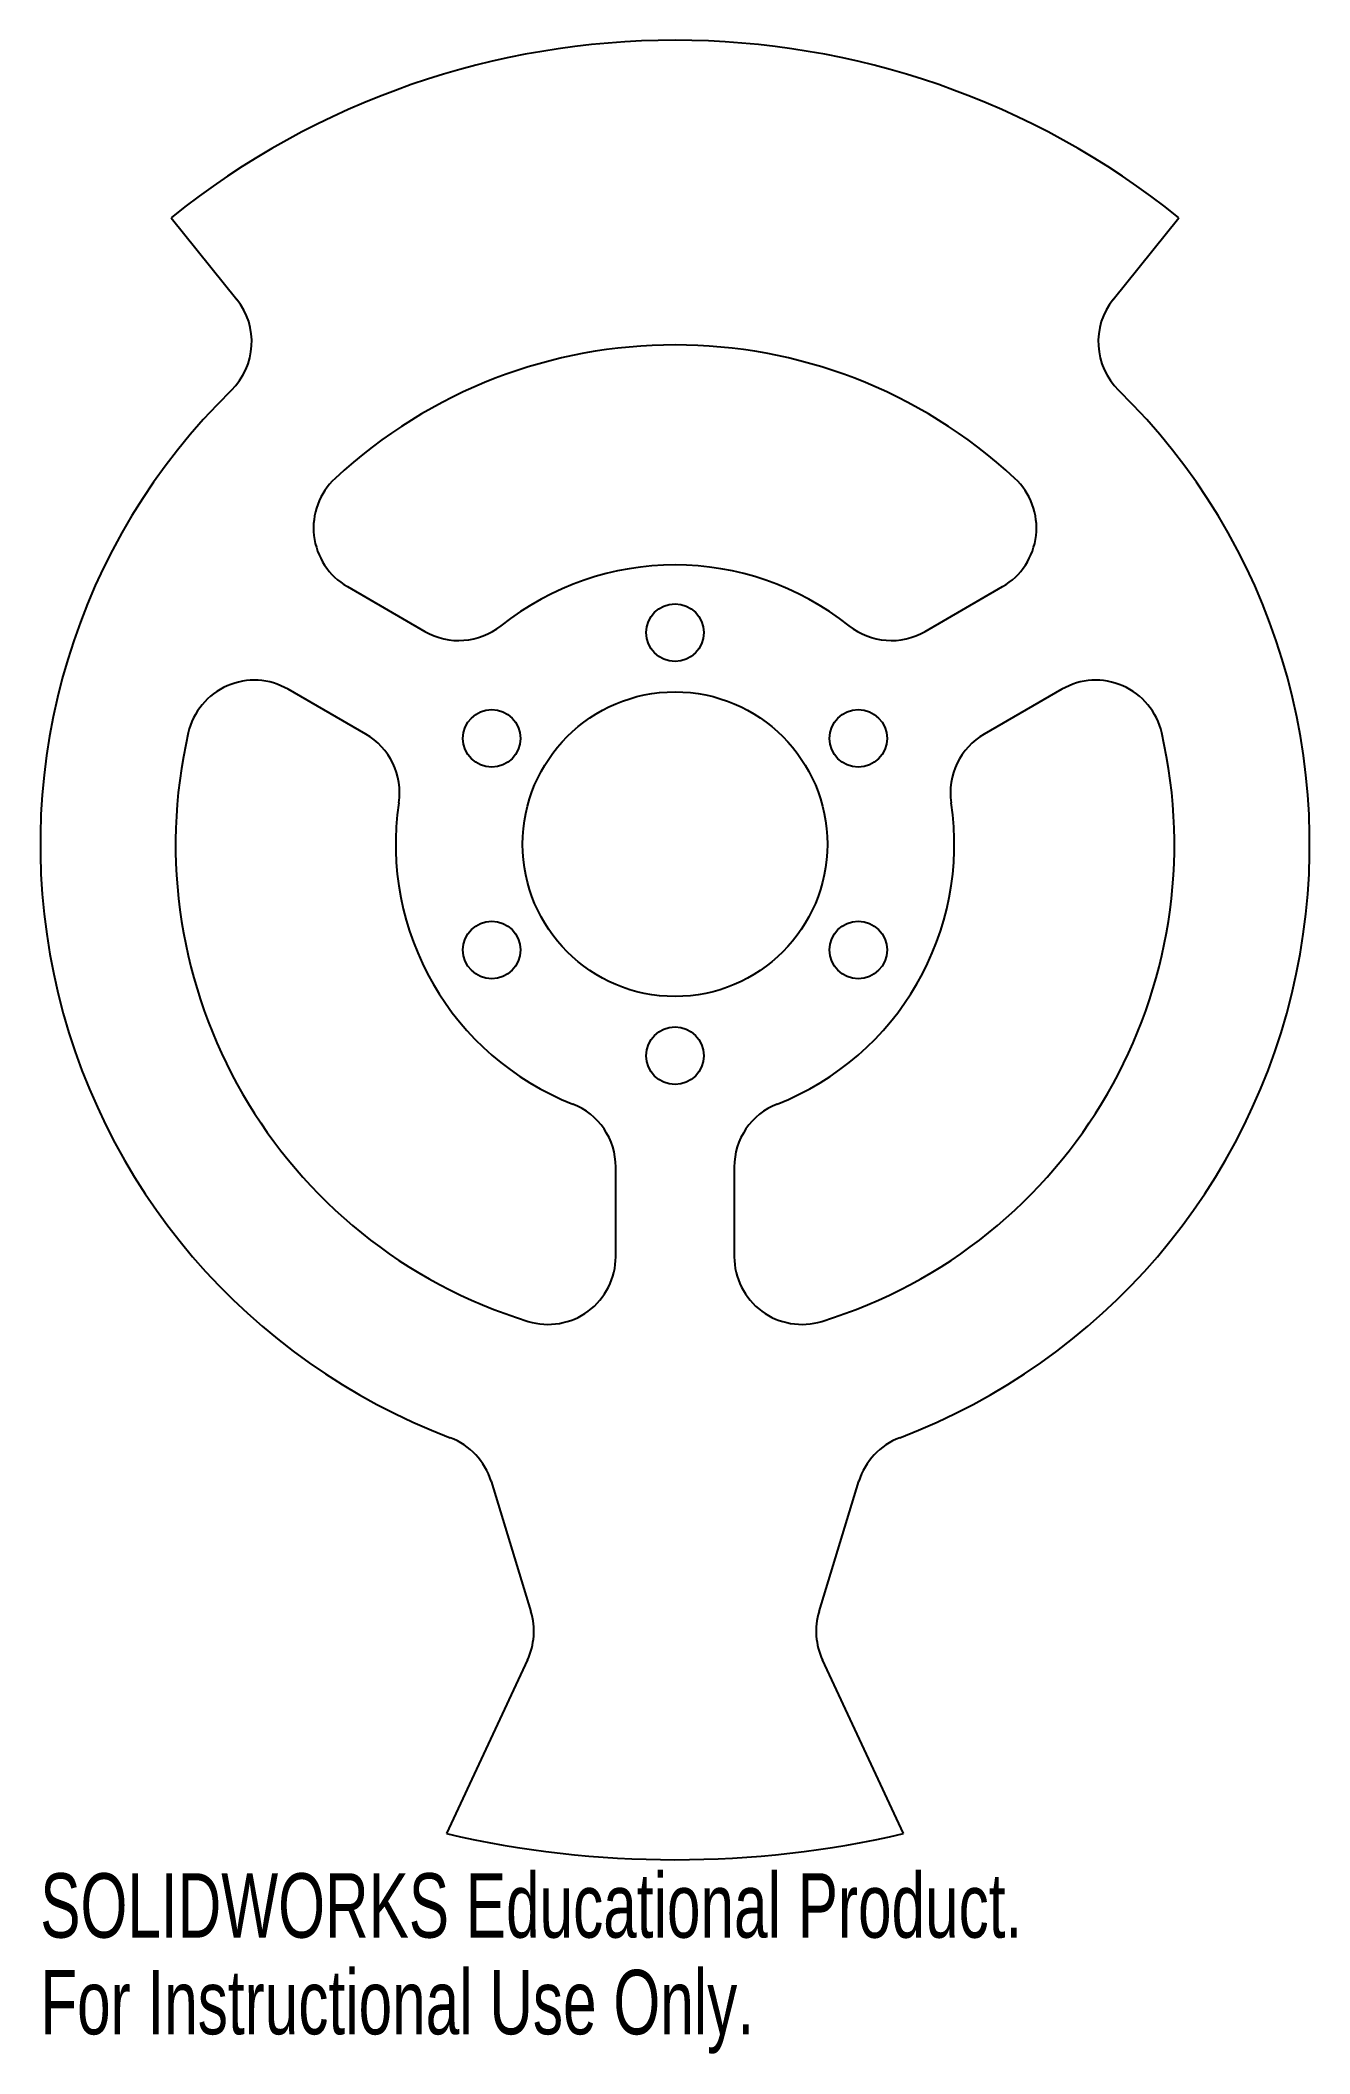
# Model space of a CAD drawing. Header units: inches. Extents: x -1.88 to 1.88, y -3.57 to 2.37.
import ezdxf

# ---------------------------------------------------------------- set-up
doc = ezdxf.new("R2010")
doc.units = ezdxf.units.IN
doc.header["$MEASUREMENT"] = 0
doc.styles.add('SLDTEXTSTYLE0', font='TXT', dxfattribs={"width": 0.7})

msp = doc.modelspace()

# ---------------------------------------------------------------- linework, layer by layer
at = {"color": 7, "linetype": 'Continuous', "lineweight": 25}
for p, q in [((-1.4886, 1.8506), (-1.2945, 1.6093)), ((1.2945, 1.6093), (1.4886, 1.8506)), ((-0.9678, 0.7609), (-0.7386, 0.6285)), ((0.7386, 0.6285), (0.9678, 0.7609)), ((-0.9136, 0.3254), (-1.1428, 0.4577)), ((1.1428, 0.4577), (0.9136, 0.3254)), ((-0.175, -1.2186), (-0.175, -0.9539)), ((0.175, -0.9539), (0.175, -1.2186)), ((-0.5433, -1.8821), (-0.4256, -2.2671)), ((0.4256, -2.2671), (0.5433, -1.8821)), ((-0.4356, -2.4101), (-0.6749, -2.9231)), ((0.6749, -2.9231), (0.4356, -2.4101))]:
    msp.add_line(p, q, dxfattribs=at)
for centre, radius in [((0, 0.625), 0.085), ((0, 0), 0.45), ((-0.5413, 0.3125), 0.085), ((0.5413, 0.3125), 0.085), ((-0.5413, -0.3125), 0.085), ((0.5413, -0.3125), 0.085), ((0, -0.625), 0.085)]:
    msp.add_circle(centre, radius, dxfattribs=at)
for centre, radius, start, end in [((0, 0), 2.375, 51.1875, 128.8125), ((-1.4503, 1.484), 0.2, 314.34357, 38.8125), ((1.4503, 1.484), 0.2, 141.1875, 225.65643), ((0, 0), 1.475, 47.10464, 132.89536), ((0, 0), 1.875, 134.34357, 249.26658), ((0, 0), 1.875, 290.73342, 45.65643), ((-0.8678, 0.9341), 0.2, 132.89536, 240), ((0.8678, 0.9341), 0.2, 300, 47.10464), ((0, 0), 0.825, 51.46013, 128.53987), ((-0.6386, 0.8017), 0.2, 240, 308.53987), ((0.6386, 0.8017), 0.2, 231.46013, 300), ((-1.2428, 0.2845), 0.2, 60, 167.10464), ((1.2428, 0.2845), 0.2, 12.89536, 120), ((0, 0), 1.475, 167.10464, 252.89536), ((-1.0136, 0.1522), 0.2, 351.46013, 60), ((0, 0), 1.475, 287.10464, 12.89536), ((1.0136, 0.1522), 0.2, 120, 188.53987), ((0, 0), 0.825, 171.46013, 248.53987), ((0, 0), 0.825, 291.46013, 8.53987), ((-0.375, -0.9539), 0.2, 0, 68.53987), ((0.375, -0.9539), 0.2, 111.46013, 180), ((-0.375, -1.2186), 0.2, 252.89536, 0), ((0.375, -1.2186), 0.2, 180, 287.10464), ((-0.7346, -1.9406), 0.2, 17, 69.26658), ((0.7346, -1.9406), 0.2, 110.73342, 163), ((-0.6169, -2.3256), 0.2, 335, 17), ((0.6169, -2.3256), 0.2, 163, 205), ((0, 0), 3, 257, 283)]:
    msp.add_arc(centre, radius, start, end, dxfattribs=at)

# ---------------------------------------------------------------- texts
at = {"color": 7, "linetype": 'Continuous', "char_height": 0.1903, "attachment_point": 1, "style": 'SLDTEXTSTYLE0'}
for s, insert in [('SOLIDWORKS Educational Product.', (-1.875, -3.0401)), ('For Instructional Use Only.', (-1.875, -3.3256))]:
    msp.add_mtext(s, dxfattribs=dict(at, insert=insert))

doc.saveas('drawing.dxf')
